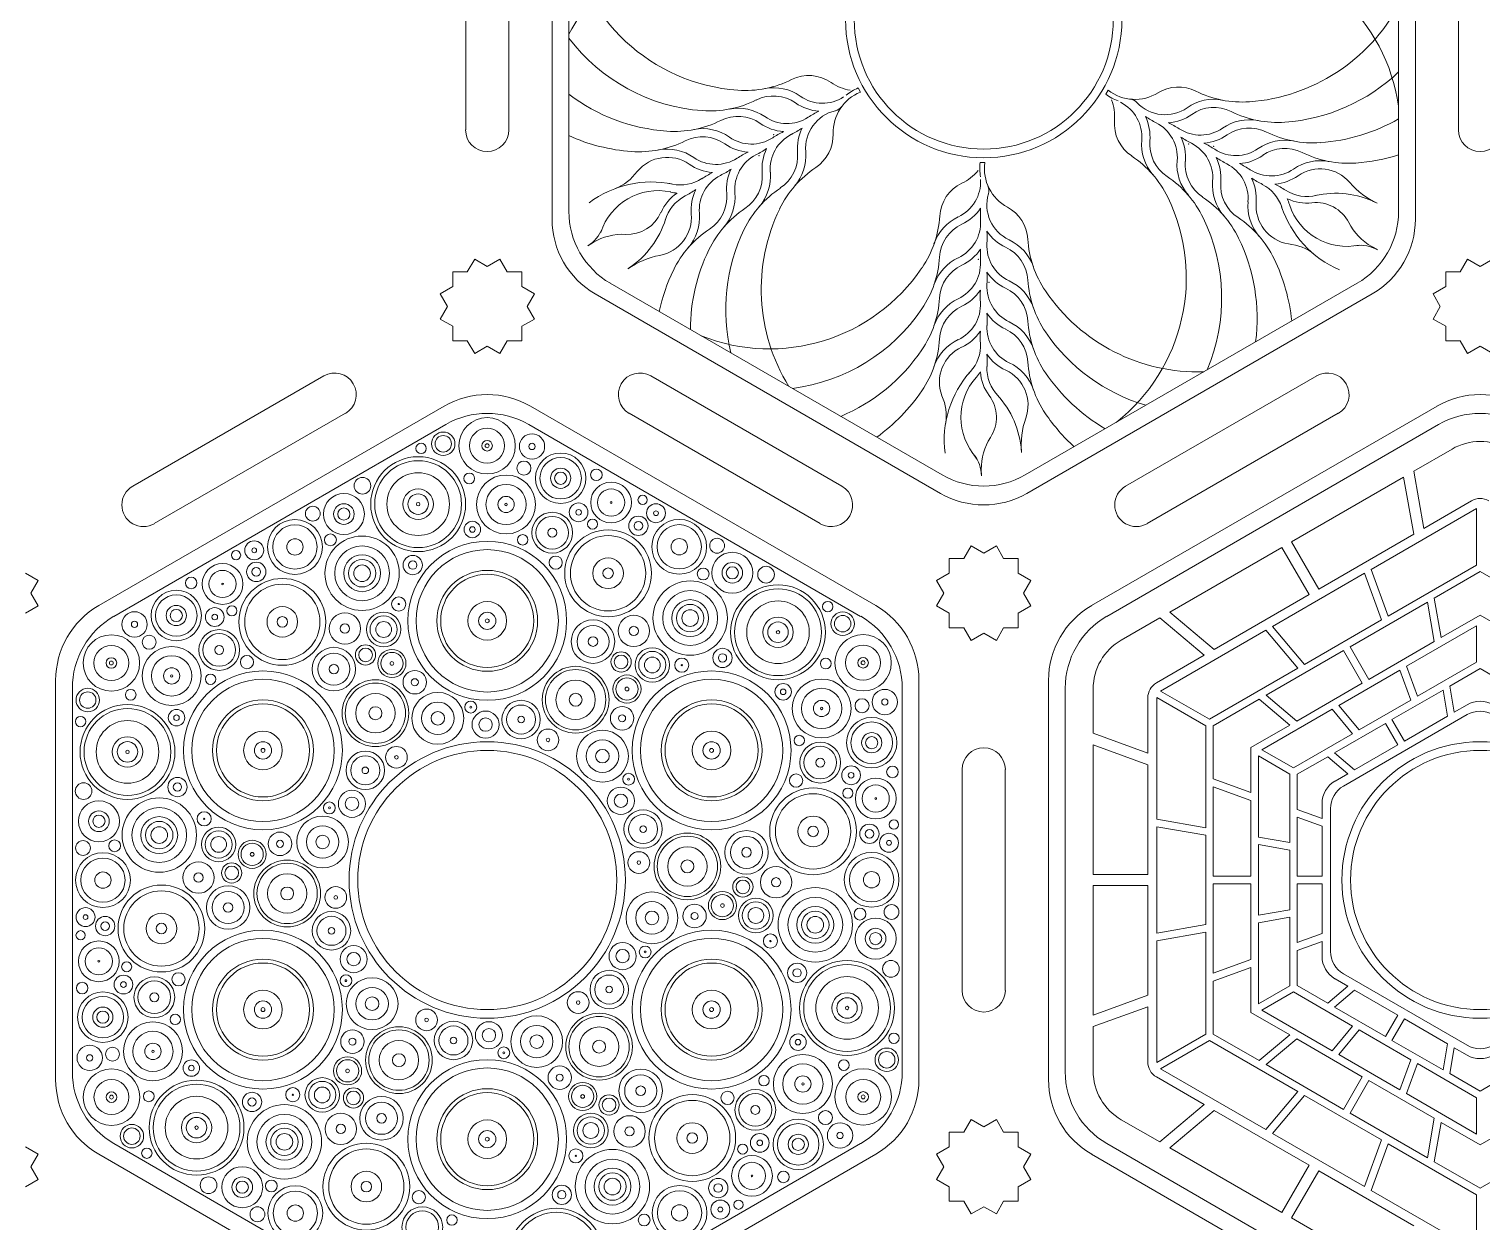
# Model space of a CAD drawing. Header units: millimetres. Extents: x -13 to 887, y 0 to 600.
# Drawn here: x 97.8 to 224, y 295 to 398.6 of the extents above; entities that cross this region are included whole.
import ezdxf

# ---------------------------------------------------------------- set-up
doc = ezdxf.new("R2010")
doc.units = ezdxf.units.MM
for name, color, linetype, lineweight, true_color in [('Cut_First', 1, 'Continuous', 20, 0xff0000), ('Cut_Second', 1, 'Continuous', 20, 0xff0000), ('Vector Engrave', 5, 'Continuous', 0, 0x0000ff)]:
    doc.layers.add(name, color=color, linetype=linetype, lineweight=lineweight, true_color=true_color)

msp = doc.modelspace()

# ---------------------------------------------------------------- linework, layer by layer
at = {"layer": 'Cut_First'}
for p, q in [((143.25, 416.71), (143.25, 382.07)), ((218.25, 382.07), (218.25, 416.71)), ((147, 375.57), (177, 358.25)), ((184.5, 358.25), (214.5, 375.57)), ((133.88, 365.83), (103.88, 348.51)), ((171.38, 348.51), (141.38, 365.83)), ((220.13, 365.83), (190.12, 348.51)), ((100.12, 342.02), (100.12, 307.37)), ((175.12, 307.37), (175.12, 342.02)), ((186.38, 342.02), (186.38, 307.37)), ((103.88, 300.88), (133.88, 283.56)), ((141.38, 283.56), (171.38, 300.88)), ((190.12, 300.88), (220.13, 283.56))]:
    msp.add_line(p, q, dxfattribs=at)
for centre in [(180.75, 399.39), (137.62, 324.69), (223.87, 324.69)]:
    msp.add_circle(centre, 11.25, dxfattribs=at)
for centre, start, end in [((150.75, 382.07), 180, 240), ((210.75, 382.07), 300, 0), ((137.62, 359.34), 60, 120), ((223.87, 359.34), 60, 120), ((180.75, 364.75), 240, 300), ((107.63, 342.02), 120, 180), ((167.62, 342.02), 0, 60), ((193.88, 342.02), 120, 180), ((107.63, 307.37), 180, 240), ((167.62, 307.37), 300, 0), ((193.88, 307.37), 180, 240)]:
    msp.add_arc(centre, 7.5, start, end, dxfattribs=at)
at = {"layer": 'Cut_Second'}
for p, q in [((135.75, 389.81), (135.75, 408.97)), ((139.5, 408.97), (139.5, 389.81)), ((222, 389.81), (222, 408.97)), ((135.89, 377.49), (134.63, 377.49)), ((134.63, 377.49), (134.63, 376.22)), ((136.53, 378.59), (135.89, 377.49)), ((137.62, 377.96), (136.53, 378.59)), ((138.72, 378.59), (137.62, 377.96)), ((139.36, 377.49), (138.72, 378.59)), ((140.63, 377.49), (139.36, 377.49)), ((140.63, 376.22), (140.63, 377.49)), ((222.14, 377.49), (220.88, 377.49)), ((220.88, 377.49), (220.88, 376.22)), ((222.78, 378.59), (222.14, 377.49)), ((223.87, 377.96), (222.78, 378.59)), ((224.97, 378.59), (223.87, 377.96)), ((134.63, 376.22), (133.53, 375.59)), ((141.72, 375.59), (140.63, 376.22)), ((220.88, 376.22), (219.78, 375.59)), ((133.53, 375.59), (134.16, 374.49)), ((141.09, 374.49), (141.72, 375.59)), ((219.78, 375.59), (220.41, 374.49)), ((134.16, 374.49), (133.53, 373.39)), ((141.72, 373.39), (141.09, 374.49)), ((220.41, 374.49), (219.78, 373.39)), ((133.53, 373.39), (134.63, 372.76)), ((134.63, 372.76), (134.63, 371.49)), ((140.63, 372.76), (141.72, 373.39)), ((140.63, 371.49), (140.63, 372.76)), ((219.78, 373.39), (220.88, 372.76)), ((220.88, 372.76), (220.88, 371.49)), ((134.63, 371.49), (135.89, 371.49)), ((135.89, 371.49), (136.53, 370.39)), ((138.72, 370.39), (139.36, 371.49)), ((139.36, 371.49), (140.63, 371.49)), ((220.88, 371.49), (222.14, 371.49)), ((222.14, 371.49), (222.78, 370.39)), ((136.53, 370.39), (137.62, 371.03)), ((137.62, 371.03), (138.72, 370.39)), ((222.78, 370.39), (223.87, 371.03)), ((223.87, 371.03), (224.97, 370.39)), ((106.82, 358.87), (123.43, 368.46)), ((151.82, 368.46), (168.43, 358.87)), ((193.07, 358.87), (209.68, 368.46)), ((125.3, 365.21), (108.7, 355.63)), ((166.55, 355.63), (149.95, 365.21)), ((211.55, 365.21), (194.95, 355.63)), ((179.65, 353.69), (179.02, 352.59)), ((180.75, 353.06), (179.65, 353.69)), ((181.85, 353.69), (180.75, 353.06)), ((182.48, 352.59), (181.85, 353.69)), ((179.02, 352.59), (177.75, 352.59)), ((177.75, 352.59), (177.75, 351.32)), ((183.75, 352.59), (182.48, 352.59)), ((183.75, 351.32), (183.75, 352.59)), ((98.6, 350.69), (97.5, 351.32)), ((177.75, 351.32), (176.65, 350.69)), ((184.85, 350.69), (183.75, 351.32)), ((97.96, 349.59), (98.6, 350.69)), ((176.65, 350.69), (177.29, 349.59)), ((184.21, 349.59), (184.85, 350.69)), ((97.5, 347.86), (98.6, 348.49)), ((98.6, 348.49), (97.96, 349.59)), ((177.29, 349.59), (176.65, 348.49)), ((176.65, 348.49), (177.75, 347.86)), ((183.75, 347.86), (184.85, 348.49)), ((184.85, 348.49), (184.21, 349.59)), ((177.75, 347.86), (177.75, 346.59)), ((183.75, 346.59), (183.75, 347.86)), ((177.75, 346.59), (179.02, 346.59)), ((179.02, 346.59), (179.65, 345.49)), ((179.65, 345.49), (180.75, 346.13)), ((180.75, 346.13), (181.85, 345.49)), ((181.85, 345.49), (182.48, 346.59)), ((182.48, 346.59), (183.75, 346.59)), ((178.88, 315.11), (178.88, 334.28)), ((182.62, 334.28), (182.62, 315.11)), ((179.65, 303.89), (179.02, 302.8)), ((180.75, 303.26), (179.65, 303.89)), ((181.85, 303.89), (180.75, 303.26)), ((182.48, 302.8), (181.85, 303.89)), ((179.02, 302.8), (177.75, 302.8)), ((177.75, 302.8), (177.75, 301.53)), ((183.75, 302.8), (182.48, 302.8)), ((183.75, 301.53), (183.75, 302.8)), ((98.6, 300.89), (97.5, 301.53)), ((97.96, 299.8), (98.6, 300.89)), ((177.75, 301.53), (176.65, 300.89)), ((176.65, 300.89), (177.29, 299.8)), ((184.85, 300.89), (183.75, 301.53)), ((184.21, 299.8), (184.85, 300.89)), ((98.6, 298.7), (97.96, 299.8)), ((177.29, 299.8), (176.65, 298.7)), ((184.85, 298.7), (184.21, 299.8)), ((97.5, 298.06), (98.6, 298.7)), ((176.65, 298.7), (177.75, 298.06)), ((177.75, 298.06), (177.75, 296.8)), ((183.75, 298.06), (184.85, 298.7)), ((183.75, 296.8), (183.75, 298.06)), ((177.75, 296.8), (179.02, 296.8)), ((179.02, 296.8), (179.65, 295.7)), ((181.85, 295.7), (182.48, 296.8)), ((182.48, 296.8), (183.75, 296.8)), ((179.65, 295.7), (180.75, 296.33)), ((180.75, 296.33), (181.85, 295.7))]:
    msp.add_line(p, q, dxfattribs=at)
for centre, start, end in [((137.62, 389.81), 180, 0), ((223.87, 389.81), 180, 0), ((124.36, 366.83), 300, 120), ((150.89, 366.83), 60, 240), ((210.61, 366.83), 300, 120), ((107.76, 357.25), 120, 300), ((167.49, 357.25), 240, 60), ((194.01, 357.25), 120, 300), ((180.75, 334.28), 0, 180), ((180.75, 315.11), 180, 0)]:
    msp.add_arc(centre, 1.88, start, end, dxfattribs=at)
at = {"layer": 'Vector Engrave'}
for p, q in [((144.71, 382.74), (144.71, 416.04)), ((144.71, 382.74), (144.71, 416.04)), ((216.79, 416.04), (216.79, 382.74)), ((216.79, 416.04), (216.79, 382.74)), ((170.04, 393.1), (169.84, 393.45)), ((191.55, 393.26), (191.35, 392.91)), ((180.84, 386.97), (180.44, 386.98)), ((146.82, 380.04), (146.35, 379.76)), ((214.47, 379.68), (214.95, 379.42)), ((177.15, 359.86), (148.31, 376.5)), ((177.15, 359.86), (148.31, 376.5)), ((213.19, 376.5), (184.35, 359.86)), ((213.19, 376.5), (184.35, 359.86)), ((105.19, 347.58), (134.02, 364.23)), ((141.23, 364.23), (170.06, 347.58)), ((191.44, 347.58), (220.27, 364.23)), ((221.44, 362.1), (218.1, 360.17)), ((180.54, 360.33), (180.55, 359.79)), ((218.97, 355.21), (218.1, 360.17)), ((217.23, 359.67), (207.48, 354.04)), ((218.1, 354.71), (217.23, 359.67)), ((223.12, 357.61), (218.97, 355.21)), ((223.55, 356.93), (214.41, 351.65)), ((223.55, 352.03), (223.55, 356.93)), ((218.1, 354.71), (209.85, 349.94)), ((206.66, 353.57), (196.91, 347.94)), ((209.03, 349.47), (206.66, 353.57)), ((209.85, 349.94), (207.48, 354.04)), ((213.84, 351.32), (205.83, 346.7)), ((215.31, 347.27), (213.84, 351.32)), ((215.88, 347.6), (214.41, 351.65)), ((223.55, 352.03), (215.88, 347.6)), ((223.87, 351.46), (219.89, 349.16)), ((227.86, 349.16), (223.87, 351.46)), ((209.03, 349.47), (200.77, 344.7)), ((219.29, 348.82), (212.57, 344.93)), ((219.89, 345.39), (219.29, 348.82)), ((220.5, 345.74), (219.89, 349.16)), ((196.04, 347.44), (192.7, 345.51)), ((199.9, 344.2), (196.04, 347.44)), ((200.77, 344.7), (196.91, 347.94)), ((215.31, 347.27), (208.61, 343.4)), ((223.87, 347.69), (220.5, 345.74)), ((227.25, 345.74), (223.87, 347.69)), ((205.26, 346.37), (196.12, 341.09)), ((208.03, 343.07), (205.26, 346.37)), ((208.61, 343.4), (205.83, 346.7)), ((223.56, 346.76), (217.47, 343.24)), ((223.56, 343.61), (223.56, 346.76)), ((212, 344.61), (205.28, 340.73)), ((213.63, 341.78), (212, 344.61)), ((214.2, 342.11), (212.57, 344.93)), ((219.89, 345.39), (214.2, 342.11)), ((199.9, 344.2), (195.75, 341.8)), ((223.56, 343.61), (218.42, 340.64)), ((208.03, 343.07), (200.37, 338.64)), ((216.9, 342.91), (211.59, 339.84)), ((217.85, 340.31), (216.9, 342.91)), ((218.42, 340.64), (217.47, 343.24)), ((223.87, 343.04), (221.23, 341.51)), ((223.87, 343.04), (226.52, 341.51)), ((101.59, 308.05), (101.59, 341.34)), ((173.66, 341.34), (173.66, 308.05)), ((187.84, 308.05), (187.84, 341.34)), ((190.26, 341.29), (190.26, 337.43)), ((200.37, 338.64), (196.12, 341.09)), ((213.63, 341.78), (207.94, 338.49)), ((220.65, 341.17), (216.21, 338.62)), ((221.04, 338.92), (220.65, 341.17)), ((221.63, 339.26), (221.23, 341.51)), ((195, 340.5), (195, 335.71)), ((195.8, 340.53), (195.8, 329.98)), ((200.04, 338.08), (195.8, 340.53)), ((204.68, 340.38), (200.69, 338.08)), ((207.34, 338.14), (204.68, 340.38)), ((211.02, 339.52), (204.92, 336)), ((207.94, 338.49), (205.28, 340.73)), ((212.8, 337.39), (211.02, 339.52)), ((213.37, 337.72), (211.59, 339.84)), ((217.85, 340.31), (213.37, 337.72)), ((222.75, 339.9), (221.63, 339.26)), ((215.65, 338.29), (211.22, 335.73)), ((222.75, 339.05), (212.01, 332.84)), ((216.73, 336.43), (215.65, 338.29)), ((217.29, 336.75), (216.21, 338.62)), ((221.04, 338.92), (217.29, 336.75)), ((195, 335.71), (190.26, 337.43)), ((200.04, 338.08), (200.04, 329.23)), ((200.69, 338.08), (200.69, 333.48)), ((207.34, 338.14), (203.96, 336.19)), ((212.8, 337.39), (207.65, 334.42)), ((190.26, 336.43), (190.26, 325.17)), ((195, 334.7), (190.26, 336.43)), ((203.96, 336.19), (203.96, 332.29)), ((207.65, 334.42), (204.92, 336)), ((212.97, 334.26), (211.22, 335.73)), ((216.73, 336.43), (212.97, 334.26)), ((195, 334.7), (195, 325.17)), ((204.61, 335.46), (204.61, 328.42)), ((207.34, 333.88), (204.61, 335.46)), ((207.99, 333.87), (210.63, 335.39)), ((212.38, 333.92), (210.63, 335.39)), ((203.96, 332.29), (200.69, 333.48)), ((207.34, 333.88), (207.34, 327.94)), ((207.99, 333.87), (207.99, 330.82)), ((212.38, 333.92), (211.27, 333.27)), ((200.69, 332.78), (200.69, 325.02)), ((203.96, 331.6), (200.69, 332.78)), ((203.96, 331.6), (203.96, 325.02)), ((210.14, 330.03), (207.99, 330.82)), ((210.14, 331.33), (210.14, 330.03)), ((210.88, 330.9), (210.88, 318.49)), ((200.04, 329.23), (195.8, 329.98)), ((207.99, 330.14), (207.99, 325.02)), ((210.14, 329.35), (207.99, 330.14)), ((195.8, 329.31), (195.8, 320.07)), ((200.04, 328.57), (195.8, 329.31)), ((200.04, 328.57), (200.04, 320.82)), ((207.34, 327.94), (204.61, 328.42)), ((210.14, 329.35), (210.14, 325.02)), ((204.61, 327.76), (204.61, 321.63)), ((207.34, 327.28), (204.61, 327.76)), ((207.34, 327.28), (207.34, 322.11)), ((195, 325.17), (190.26, 325.17)), ((203.96, 325.02), (200.69, 325.02)), ((200.69, 324.37), (200.69, 316.6)), ((203.96, 324.37), (200.69, 324.37)), ((203.96, 324.37), (203.96, 317.79)), ((210.14, 325.02), (207.99, 325.02)), ((207.99, 324.37), (207.99, 319.25)), ((210.14, 324.37), (207.99, 324.37)), ((210.14, 324.37), (210.14, 320.04)), ((190.26, 324.22), (190.26, 312.96)), ((195, 324.22), (190.26, 324.22)), ((195, 324.22), (195, 314.69)), ((207.34, 322.11), (204.61, 321.63)), ((200.04, 320.82), (195.8, 320.07)), ((207.34, 321.45), (204.61, 320.97)), ((204.61, 320.97), (204.61, 313.93)), ((207.34, 321.45), (207.34, 315.51)), ((200.04, 320.16), (195.8, 319.41)), ((195.8, 319.41), (195.8, 308.86)), ((200.04, 320.16), (200.04, 311.31)), ((210.14, 320.04), (207.99, 319.25)), ((210.14, 319.36), (207.99, 318.57)), ((210.14, 319.36), (210.14, 318.06)), ((207.99, 315.52), (207.99, 318.57)), ((203.96, 317.79), (200.69, 316.6)), ((203.96, 317.1), (200.69, 315.91)), ((203.96, 317.1), (203.96, 313.2)), ((200.69, 315.91), (200.69, 311.31)), ((211.27, 316.12), (212.38, 315.47)), ((212.01, 316.55), (222.75, 310.34)), ((195, 314.69), (190.26, 312.96)), ((207.34, 315.51), (204.61, 313.93)), ((207.65, 314.97), (204.92, 313.39)), ((207.65, 314.97), (212.8, 312)), ((207.99, 315.52), (210.63, 314)), ((212.38, 315.47), (210.63, 314)), ((212.97, 315.13), (211.22, 313.66)), ((212.97, 315.13), (216.73, 312.96)), ((195, 313.68), (190.26, 311.96)), ((195, 313.68), (195, 308.89)), ((203.96, 313.2), (207.34, 311.25)), ((204.92, 313.39), (211.02, 309.87)), ((211.22, 313.66), (215.65, 311.1)), ((190.26, 311.96), (190.26, 308.1)), ((212.8, 312), (211.02, 309.87)), ((216.73, 312.96), (215.65, 311.1)), ((217.29, 312.64), (216.21, 310.77)), ((217.29, 312.64), (221.04, 310.47)), ((200.04, 311.31), (195.8, 308.86)), ((200.37, 310.75), (196.12, 308.3)), ((200.37, 310.75), (208.03, 306.32)), ((200.69, 311.31), (204.68, 309.01)), ((207.34, 311.25), (204.68, 309.01)), ((207.94, 310.9), (205.28, 308.66)), ((207.94, 310.9), (213.63, 307.61)), ((213.37, 311.67), (211.59, 309.55)), ((213.37, 311.67), (217.85, 309.08)), ((216.21, 310.77), (220.65, 308.21)), ((211.59, 309.55), (216.9, 306.48)), ((221.04, 310.47), (220.65, 308.21)), ((221.63, 310.13), (221.23, 307.88)), ((221.63, 310.13), (222.75, 309.48)), ((196.12, 308.3), (205.26, 303.02)), ((205.28, 308.66), (212, 304.78)), ((217.85, 309.08), (216.9, 306.48)), ((218.42, 308.75), (217.47, 306.15)), ((218.42, 308.75), (223.56, 305.78)), ((195.75, 307.59), (199.9, 305.19)), ((213.63, 307.61), (212, 304.78)), ((214.2, 307.28), (212.57, 304.46)), ((214.2, 307.28), (219.89, 304)), ((223.87, 306.35), (221.23, 307.88)), ((223.87, 306.35), (226.52, 307.88)), ((208.03, 306.32), (205.26, 303.02)), ((208.61, 305.99), (205.83, 302.69)), ((208.61, 305.99), (215.31, 302.12)), ((217.47, 306.15), (223.56, 302.63)), ((223.56, 305.78), (223.56, 302.63)), ((199.9, 305.19), (196.04, 301.95)), ((200.77, 304.69), (196.91, 301.45)), ((200.77, 304.69), (209.03, 299.92)), ((212.57, 304.46), (219.29, 300.57)), ((192.7, 303.88), (196.04, 301.95)), ((219.89, 304), (219.29, 300.57)), ((220.5, 303.65), (219.89, 300.23)), ((220.5, 303.65), (223.87, 301.7)), ((223.87, 301.7), (227.25, 303.65)), ((134.02, 285.16), (105.19, 301.81)), ((170.06, 301.81), (141.23, 285.16)), ((220.27, 285.16), (191.44, 301.81)), ((205.83, 302.69), (213.84, 298.07)), ((215.31, 302.12), (213.84, 298.07)), ((215.88, 301.79), (214.41, 297.74)), ((215.88, 301.79), (223.55, 297.36)), ((196.91, 301.45), (206.66, 295.82)), ((209.03, 299.92), (206.66, 295.82)), ((209.85, 299.45), (207.48, 295.35)), ((209.85, 299.45), (218.1, 294.68)), ((219.89, 300.23), (223.87, 297.93)), ((223.87, 297.93), (227.86, 300.23)), ((214.41, 297.74), (223.55, 292.46)), ((223.55, 297.36), (223.55, 292.46)), ((207.48, 295.35), (217.23, 289.72))]:
    msp.add_line(p, q, dxfattribs=at)
for centre, radius in [((180.75, 399.39), 12), ((180.75, 399.39), 12), ((137.61, 362.39), 2.45), ((133.8, 362.56), 1.02), ((137.61, 362.39), 1.52), ((131.87, 362.16), 0.45), ((133.8, 362.56), 0.713), ((137.61, 362.39), 0.461), ((137.61, 362.39), 0.169), ((141.51, 362.33), 1.1), ((141.51, 362.33), 0.274), ((131.62, 357.32), 4.12), ((131.62, 357.32), 3.77), ((140.81, 360.45), 0.609), ((144, 359.57), 2.19), ((144, 359.57), 1.8), ((131.62, 357.32), 2.72), ((136.06, 359.55), 0.467), ((139.26, 357.29), 2.56), ((144, 359.57), 0.877), ((144, 359.57), 0.53), ((147.1, 359.86), 0.501), ((126.78, 358.92), 0.726), ((131.62, 357.32), 1.32), ((139.26, 357.29), 1.75), ((148.38, 357.46), 1.77), ((148.38, 357.46), 1.18), ((125.17, 356.46), 1.78), ((125.17, 356.46), 0.894), ((131.62, 357.32), 0.89), ((131.62, 357.32), 0.15), ((139.26, 357.29), 0.707), ((139.26, 357.29), 0.103), ((145.56, 356.61), 0.814), ((148.38, 357.46), 0.0766), ((151.12, 357.69), 0.403), ((152.28, 356.53), 0.822), ((120.92, 353.6), 2.38), ((122.47, 356.49), 0.645), ((125.17, 356.46), 0.528), ((143.27, 354.84), 1.77), ((143.27, 354.84), 1.42), ((145.56, 356.61), 0.247), ((146.77, 355.59), 0.436), ((150.75, 355.44), 0.839), ((154.3, 353.62), 2.38), ((152.28, 356.53), 0.209), ((120.92, 353.6), 1.92), ((124, 354.22), 0.514), ((136.33, 355.12), 0.714), ((136.33, 355.12), 0.241), ((140.7, 354.22), 0.453), ((143.27, 354.84), 0.384), ((148.12, 351.32), 3.77), ((150.75, 355.44), 0.375), ((154.3, 353.62), 1.92), ((117.38, 353.31), 0.822), ((117.38, 353.31), 0.209), ((120.92, 353.6), 0.709), ((126.75, 351.32), 3.23), ((126.75, 351.32), 2.38), ((137.62, 347.19), 6.9), ((148.12, 351.32), 3.27), ((154.3, 353.62), 0.709), ((157.59, 353.71), 0.645), ((114.63, 350.39), 1.77), ((115.8, 352.89), 0.403), ((117.56, 351.44), 0.839), ((126.75, 351.32), 1.6), ((126.75, 351.32), 1.19), ((131.15, 352.03), 0.837), ((131.15, 352.03), 0.36), ((137.62, 347.19), 6.18), ((143.57, 352.24), 0.573), ((148.12, 351.32), 1.33), ((158.91, 351.36), 1.78), ((158.91, 351.36), 0.894), ((111.9, 350.48), 0.501), ((114.63, 350.39), 1.18), ((119.82, 347.1), 3.77), ((117.56, 351.44), 0.375), ((126.75, 351.32), 0.722), ((137.62, 347.19), 4.38), ((137.62, 347.19), 4.04), ((148.12, 351.32), 0.458), ((156.38, 351.26), 0.514), ((158.91, 351.36), 0.528), ((161.84, 351.2), 0.726), ((110.61, 347.65), 2.19), ((114.63, 350.39), 0.0766), ((119.82, 347.1), 3.27), ((155.25, 347.43), 3.23), ((155.25, 347.43), 2.38), ((162.88, 346.2), 4.12), ((162.88, 346.2), 3.77), ((110.61, 347.65), 1.8), ((110.61, 347.65), 0.877), ((115.44, 348.06), 0.436), ((119.82, 347.1), 1.33), ((129.93, 348.65), 0.614), ((129.93, 348.65), 0.0555), ((137.62, 347.19), 1.68), ((155.25, 347.43), 1.6), ((155.25, 347.43), 1.19), ((162.88, 346.2), 2.72), ((167.2, 348.42), 0.45), ((106.98, 346.88), 1.1), ((106.98, 346.88), 0.274), ((110.61, 347.65), 0.53), ((113.95, 347.52), 0.814), ((113.95, 347.52), 0.247), ((119.82, 347.1), 0.458), ((125.26, 346.52), 1.36), ((128.62, 346.44), 1.5), ((128.62, 346.44), 1.18), ((128.62, 346.44), 0.685), ((137.62, 347.19), 0.75), ((137.62, 347.19), 0.168), ((146.81, 345.39), 1.89), ((150.35, 346.31), 1.36), ((155.25, 347.43), 0.722), ((162.88, 346.2), 1.32), ((162.88, 346.2), 0.89), ((168.5, 346.94), 1.02), ((168.5, 346.94), 0.713), ((104.97, 343.53), 2.45), ((108.25, 345.33), 0.609), ((114.34, 344.66), 1.77), ((114.34, 344.66), 1.42), ((125.26, 346.52), 0.404), ((146.81, 345.39), 1.39), ((150.35, 346.31), 0.404), ((162.88, 346.2), 0.15), ((170.27, 343.55), 2.45), ((104.97, 343.53), 1.52), ((110.21, 342.41), 2.56), ((114.34, 344.66), 0.384), ((124.3, 343), 1.89), ((127.05, 344.23), 0.878), ((127.05, 344.23), 0.597), ((129.34, 343.49), 1.22), ((146.81, 345.39), 0.416), ((151.96, 343.36), 1.5), ((158.06, 343.97), 0.837), ((170.27, 343.55), 1.52), ((104.97, 343.53), 0.461), ((104.97, 343.53), 0.169), ((110.21, 342.41), 1.75), ((116.75, 343.61), 0.573), ((124.3, 343), 1.39), ((124.3, 343), 0.416), ((129.34, 343.49), 0.964), ((129.34, 343.49), 0.161), ((149.25, 343.62), 0.878), ((149.25, 343.62), 0.597), ((151.96, 343.36), 1.18), ((151.96, 343.36), 0.685), ((154.52, 343.34), 0.614), ((154.52, 343.34), 0.0555), ((158.06, 343.97), 0.36), ((167.03, 343.48), 0.467), ((170.27, 343.55), 0.461), ((170.27, 343.55), 0.169), ((110.21, 342.41), 0.707), ((110.21, 342.41), 0.103), ((118.14, 335.94), 6.9), ((118.14, 335.94), 6.18), ((113.59, 342.12), 0.453), ((127.91, 339.17), 2.9), ((131.33, 341.86), 1.02), ((131.33, 341.86), 0.306), ((145.3, 340.34), 2.9), ((145.3, 340.34), 2.62), ((145.3, 340.34), 1.71), ((149.76, 341.27), 1.22), ((149.76, 341.27), 0.964), ((157.11, 335.94), 6.9), ((157.11, 335.94), 6.18), ((166.67, 339.58), 2.56), ((102.92, 340.31), 1.02), ((102.92, 340.31), 0.713), ((106.65, 340.77), 0.467), ((127.91, 339.17), 2.62), ((127.91, 339.17), 1.71), ((133.33, 338.73), 2.25), ((145.3, 340.34), 0.562), ((149.76, 341.27), 0.161), ((163.33, 341.03), 0.714), ((163.33, 341.03), 0.241), ((166.67, 339.58), 1.75), ((172.16, 340.14), 1.1), ((106.37, 335.81), 4.12), ((106.37, 335.81), 3.77), ((118.14, 335.94), 4.38), ((118.14, 335.94), 4.04), ((127.91, 339.17), 0.562), ((133.33, 338.73), 1.41), ((136.19, 339.7), 0.513), ((136.19, 339.7), 0.0828), ((140.56, 338.62), 1.67), ((140.56, 338.62), 1.26), ((149.34, 338.73), 1.02), ((157.11, 335.94), 4.38), ((157.11, 335.94), 4.04), ((166.67, 339.58), 0.707), ((166.67, 339.58), 0.103), ((170.18, 339.82), 0.609), ((172.16, 340.14), 0.274), ((102.3, 338.44), 0.45), ((106.37, 335.81), 2.72), ((110.63, 338.78), 0.714), ((110.63, 338.78), 0.241), ((133.33, 338.73), 0.591), ((137.48, 338.18), 1.18), ((137.48, 338.18), 0.583), ((140.56, 338.62), 0.286), ((149.34, 338.73), 0.306), ((171.02, 336.61), 2.19), ((171.02, 336.61), 1.8), ((106.37, 335.81), 1.32), ((118.14, 335.94), 1.68), ((142.9, 336.85), 0.942), ((142.9, 336.85), 0.158), ((147.63, 335.44), 2.25), ((157.11, 335.94), 1.68), ((164.73, 336.8), 0.453), ((171.02, 336.61), 0.877), ((171.02, 336.61), 0.53), ((106.37, 335.81), 0.89), ((106.37, 335.81), 0.15), ((118.14, 335.94), 0.75), ((118.14, 335.94), 0.168), ((127.03, 334.21), 1.67), ((137.62, 324.69), 12), ((129.73, 335.34), 0.942), ((147.63, 335.44), 1.41), ((147.63, 335.44), 0.591), ((157.11, 335.94), 0.75), ((157.11, 335.94), 0.168), ((166.55, 334.88), 1.77), ((166.55, 334.88), 1.42), ((223.87, 324.69), 12), ((127.03, 334.21), 1.26), ((127.03, 334.21), 0.286), ((129.73, 335.34), 0.158), ((166.55, 334.88), 0.384), ((169.23, 333.78), 0.814), ((172.82, 334.07), 0.501), ((110.71, 332.76), 0.837), ((149.9, 333.44), 0.513), ((149.9, 333.44), 0.0828), ((164.45, 333.32), 0.573), ((169.23, 333.78), 0.247), ((171.37, 331.76), 1.77), ((102.56, 332.41), 0.726), ((110.71, 332.76), 0.36), ((125.87, 331.31), 1.18), ((149.23, 331.57), 1.18), ((149.23, 331.57), 0.583), ((165.93, 328.91), 3.77), ((165.93, 328.91), 3.27), ((168.95, 332.23), 0.436), ((171.37, 331.76), 1.18), ((103.89, 329.79), 1.78), ((103.89, 329.79), 0.894), ((109.13, 328.59), 3.23), ((109.13, 328.59), 2.38), ((123.91, 330.95), 0.513), ((123.91, 330.95), 0.0828), ((125.87, 331.31), 0.583), ((151.16, 329.11), 1.67), ((171.37, 331.76), 0.0766), ((103.89, 329.79), 0.528), ((109.13, 328.59), 1.6), ((109.13, 328.59), 1.19), ((113.03, 330), 0.614), ((113.03, 330), 0.0555), ((123.32, 327.99), 2.25), ((151.16, 329.11), 1.26), ((165.93, 328.91), 1.33), ((170.82, 328.7), 0.839), ((172.95, 329.5), 0.403), ((105.25, 327.66), 0.514), ((109.13, 328.59), 0.722), ((114.29, 327.78), 1.5), ((114.29, 327.78), 1.18), ((114.29, 327.78), 0.685), ((119.62, 327.83), 1.02), ((123.32, 327.99), 1.41), ((123.32, 327.99), 0.591), ((151.16, 329.11), 0.286), ((155.01, 325.87), 2.9), ((155.01, 325.87), 2.62), ((160.14, 327.09), 1.89), ((160.14, 327.09), 1.39), ((165.93, 328.91), 0.458), ((170.82, 328.7), 0.375), ((172.52, 327.92), 0.822), ((104.24, 324.68), 2.38), ((102.51, 327.47), 0.645), ((117.2, 326.92), 1.22), ((117.2, 326.92), 0.964), ((117.2, 326.92), 0.161), ((119.62, 327.83), 0.306), ((150.79, 326.2), 0.942), ((155.01, 325.87), 1.71), ((160.14, 327.09), 0.416), ((171.01, 324.71), 2.38), ((172.52, 327.92), 0.209), ((104.24, 324.68), 1.92), ((112.54, 324.9), 1.36), ((115.42, 325.3), 0.878), ((115.42, 325.3), 0.597), ((120.24, 323.52), 2.9), ((120.24, 323.52), 2.62), ((150.79, 326.2), 0.158), ((155.01, 325.87), 0.562), ((162.71, 324.49), 1.36), ((171.01, 324.71), 1.92), ((104.24, 324.68), 0.709), ((112.54, 324.9), 0.404), ((120.24, 323.52), 1.71), ((159.83, 324.09), 0.878), ((159.83, 324.09), 0.597), ((162.71, 324.49), 0.404), ((171.01, 324.71), 0.709), ((109.32, 320.48), 3.77), ((109.32, 320.48), 3.27), ((115.11, 322.3), 1.89), ((115.11, 322.3), 1.39), ((120.24, 323.52), 0.562), ((124.46, 323.18), 0.942), ((124.46, 323.18), 0.158), ((151.93, 321.4), 2.25), ((158.05, 322.47), 1.22), ((158.05, 322.47), 0.964), ((160.96, 321.61), 1.5), ((166.12, 320.8), 3.23), ((166.12, 320.8), 2.38), ((102.73, 321.47), 0.822), ((115.11, 322.3), 0.416), ((124.09, 320.28), 1.67), ((151.93, 321.4), 1.41), ((151.93, 321.4), 0.591), ((155.63, 321.56), 1.02), ((155.63, 321.56), 0.306), ((158.05, 322.47), 0.161), ((160.96, 321.61), 1.18), ((160.96, 321.61), 0.685), ((166.12, 320.8), 1.6), ((166.12, 320.8), 1.19), ((170, 321.73), 0.514), ((172.74, 321.91), 0.645), ((102.73, 321.47), 0.209), ((104.43, 320.69), 0.839), ((104.43, 320.69), 0.375), ((109.32, 320.48), 1.33), ((109.32, 320.48), 0.458), ((124.09, 320.28), 1.26), ((166.12, 320.8), 0.722), ((171.36, 319.6), 1.78), ((102.3, 319.89), 0.403), ((103.88, 317.63), 1.77), ((118.14, 313.44), 6.9), ((118.14, 313.44), 6.18), ((124.09, 320.28), 0.286), ((157.11, 313.44), 6.9), ((157.11, 313.44), 6.18), ((162.22, 319.39), 0.614), ((162.22, 319.39), 0.0555), ((171.36, 319.6), 0.894), ((171.36, 319.6), 0.528), ((103.88, 317.63), 1.18), ((126.02, 317.82), 1.18), ((126.02, 317.82), 0.583), ((149.38, 318.08), 1.18), ((149.38, 318.08), 0.583), ((151.34, 318.44), 0.513), ((151.34, 318.44), 0.0828), ((103.88, 317.63), 0.0766), ((106.3, 317.16), 0.436), ((118.14, 313.44), 4.38), ((118.14, 313.44), 4.04), ((148.22, 315.18), 1.67), ((157.11, 313.44), 4.38), ((157.11, 313.44), 4.04), ((164.54, 316.63), 0.837), ((164.54, 316.63), 0.36), ((168.88, 313.58), 4.12), ((168.88, 313.58), 3.77), ((172.69, 316.98), 0.726), ((102.43, 315.31), 0.501), ((106.02, 315.61), 0.814), ((106.02, 315.61), 0.247), ((108.7, 314.51), 1.77), ((108.7, 314.51), 1.42), ((110.8, 316.07), 0.573), ((125.35, 315.95), 0.513), ((125.35, 315.95), 0.0828), ((127.62, 313.95), 2.25), ((148.22, 315.18), 1.26), ((168.88, 313.58), 2.72), ((104.23, 312.78), 2.19), ((104.23, 312.78), 1.8), ((108.7, 314.51), 0.384), ((118.14, 313.44), 1.68), ((127.62, 313.95), 1.41), ((127.62, 313.95), 0.591), ((145.52, 314.05), 0.942), ((148.22, 315.18), 0.286), ((157.11, 313.44), 1.68), ((168.88, 313.58), 1.32), ((168.88, 313.58), 0.89), ((104.23, 312.78), 0.877), ((104.23, 312.78), 0.53), ((110.52, 312.59), 0.453), ((118.14, 313.44), 0.75), ((118.14, 313.44), 0.168), ((132.35, 312.54), 0.942), ((147.34, 310.22), 2.9), ((145.52, 314.05), 0.158), ((157.11, 313.44), 0.75), ((157.11, 313.44), 0.168), ((168.88, 313.58), 0.15), ((108.58, 309.81), 2.56), ((129.95, 309.05), 2.9), ((132.35, 312.54), 0.158), ((134.69, 310.76), 1.67), ((134.69, 310.76), 1.26), ((137.77, 311.21), 1.18), ((137.77, 311.21), 0.583), ((141.92, 310.66), 2.25), ((141.92, 310.66), 1.41), ((147.34, 310.22), 2.62), ((147.34, 310.22), 1.71), ((108.58, 309.81), 1.75), ((108.58, 309.81), 0.707), ((125.91, 310.66), 1.02), ((125.91, 310.66), 0.306), ((129.95, 309.05), 2.62), ((129.95, 309.05), 1.71), ((134.69, 310.76), 0.286), ((141.92, 310.66), 0.591), ((147.34, 310.22), 0.562), ((164.62, 310.61), 0.714), ((164.62, 310.61), 0.241), ((172.95, 310.95), 0.45), ((103.09, 309.25), 1.1), ((103.09, 309.25), 0.274), ((105.07, 309.57), 0.609), ((108.58, 309.81), 0.103), ((125.49, 308.12), 1.22), ((129.95, 309.05), 0.562), ((139.06, 309.69), 0.513), ((139.06, 309.69), 0.0828), ((165.04, 306.98), 2.56), ((172.33, 309.08), 1.02), ((172.33, 309.08), 0.713), ((104.98, 305.84), 2.45), ((111.92, 308.36), 0.714), ((111.92, 308.36), 0.241), ((125.49, 308.12), 0.964), ((125.49, 308.12), 0.161), ((137.62, 302.19), 6.9), ((137.62, 302.19), 6.18), ((143.92, 307.53), 1.02), ((150.95, 306.39), 1.89), ((165.04, 306.98), 1.75), ((170.28, 305.86), 2.45), ((168.6, 308.62), 0.467), ((104.98, 305.84), 1.52), ((112.37, 303.19), 4.12), ((112.37, 303.19), 3.77), ((123.29, 306.03), 1.5), ((123.29, 306.03), 1.18), ((123.29, 306.03), 0.685), ((143.92, 307.53), 0.306), ((145.91, 305.9), 1.22), ((145.91, 305.9), 0.964), ((150.95, 306.39), 1.39), ((150.95, 306.39), 0.416), ((161.66, 307.27), 0.453), ((165.04, 306.98), 0.707), ((165.04, 306.98), 0.103), ((170.28, 305.86), 1.52), ((104.98, 305.84), 0.461), ((104.98, 305.84), 0.169), ((108.22, 305.91), 0.467), ((112.37, 303.19), 2.72), ((117.19, 305.42), 0.837), ((117.19, 305.42), 0.36), ((120.73, 306.05), 0.614), ((120.73, 306.05), 0.0555), ((126, 305.77), 0.878), ((126, 305.77), 0.597), ((128.44, 304), 1.89), ((137.62, 302.19), 4.38), ((137.62, 302.19), 4.04), ((145.91, 305.9), 0.161), ((148.2, 305.16), 0.878), ((148.2, 305.16), 0.597), ((155.43, 302.29), 3.77), ((155.43, 302.29), 3.27), ((158.5, 305.77), 0.573), ((160.91, 304.73), 1.77), ((160.91, 304.73), 1.42), ((170.28, 305.86), 0.461), ((170.28, 305.86), 0.169), ((112.37, 303.19), 1.32), ((120, 301.96), 3.23), ((120, 301.96), 2.38), ((124.9, 303.08), 1.36), ((128.44, 304), 1.39), ((128.44, 304), 0.416), ((146.62, 302.94), 1.5), ((149.99, 302.87), 1.36), ((160.91, 304.73), 0.384), ((167, 304.06), 0.609), ((106.75, 302.45), 1.02), ((106.75, 302.45), 0.713), ((112.37, 303.19), 0.89), ((112.37, 303.19), 0.15), ((120, 301.96), 1.6), ((120, 301.96), 1.19), ((124.9, 303.08), 0.404), ((137.62, 302.19), 1.68), ((137.62, 302.19), 0.75), ((146.62, 302.94), 1.18), ((146.62, 302.94), 0.685), ((149.99, 302.87), 0.404), ((155.43, 302.29), 1.33), ((164.64, 301.74), 2.19), ((164.64, 301.74), 1.8), ((168.27, 302.51), 1.1), ((120, 301.96), 0.722), ((127.12, 298.07), 3.77), ((137.62, 302.19), 0.168), ((155.43, 302.29), 0.458), ((159.81, 301.33), 0.436), ((161.3, 301.87), 0.814), ((161.3, 301.87), 0.247), ((164.64, 301.74), 0.877), ((164.64, 301.74), 0.53), ((168.27, 302.51), 0.274), ((108.05, 300.97), 0.45), ((127.12, 298.07), 3.27), ((145.32, 300.74), 0.614), ((148.5, 298.07), 3.23), ((145.32, 300.74), 0.0555), ((148.5, 298.07), 2.38), ((160.62, 299), 1.77), ((116.34, 298.02), 1.78), ((127.12, 298.07), 1.33), ((148.5, 298.07), 1.6), ((148.5, 298.07), 1.19), ((160.62, 299), 1.18), ((163.35, 298.91), 0.501), ((113.41, 298.19), 0.726), ((116.34, 298.02), 0.894), ((116.34, 298.02), 0.528), ((118.87, 298.13), 0.514), ((120.95, 295.77), 2.38), ((127.12, 298.07), 0.458), ((144.1, 297.36), 0.837), ((148.5, 298.07), 0.722), ((154.33, 295.79), 2.38), ((157.69, 297.95), 0.839), ((157.69, 297.95), 0.375), ((160.62, 299), 0.0766), ((120.95, 295.77), 1.92), ((131.68, 297.15), 0.573), ((144.1, 297.36), 0.36), ((154.33, 295.79), 1.92), ((157.87, 296.08), 0.822), ((159.45, 296.5), 0.403), ((117.66, 295.67), 0.645), ((120.95, 295.77), 0.709), ((131.98, 294.55), 1.77), ((131.98, 294.55), 1.42), ((134.55, 295.17), 0.453), ((143.62, 292.07), 4.12), ((143.62, 292.07), 3.77), ((151.25, 295.17), 0.514), ((154.33, 295.79), 0.709), ((157.87, 296.08), 0.209)]:
    msp.add_circle(centre, radius, dxfattribs=at)
for centre, radius, start, end in [((160.54, 409.21), 16, 188.2789, 265.8832), ((158.81, 390.57), 16, 94.1168, 151.8027), ((200.96, 389.57), 16, 8.2789, 85.8832), ((202.69, 408.21), 16, 274.1168, 331.8027), ((157.46, 407.44), 16, 217.1522, 265.8832), ((160.04, 402.23), 9, 265.8832, 296.5356), ((165.57, 391.16), 3.37, 55.2218, 116.5356), ((169.82, 397.28), 4.08, 235.2218, 260.5509), ((205.77, 406.44), 16, 274.1168, 313.5336), ((154.38, 405.66), 16, 232.808, 265.8832), ((162.49, 389.39), 3.37, 55.2218, 116.5356), ((162.49, 389.39), 4.08, 55.2218, 100.786), ((166.74, 395.5), 3.37, 235.2218, 303.1378), ((171.47, 389.58), 3.8, 112.1403, 181.7778), ((171.47, 389.58), 4.2, 112.7867, 129.6331), ((193.89, 396.26), 4.2, 232.7867, 249.6331), ((193.89, 396.26), 3.8, 232.1403, 301.7778), ((197.66, 390.16), 3.37, 63.4644, 121.7778), ((203.19, 401.23), 9, 243.4644, 274.1168), ((156.96, 400.46), 9, 265.8832, 296.5356), ((159.41, 387.61), 4.08, 55.2218, 100.786), ((166.74, 395.5), 4.08, 235.2218, 265.6964), ((168.65, 388.2), 3.37, 103.5415, 184.7782), ((170.69, 382.95), 9.5, 116.6572, 123.1378), ((167.62, 392.45), 1, 283.5415, 323.2963), ((188.04, 390.98), 4.08, 355.2218, 20.5509), ((191.12, 389.2), 3.37, 355.2218, 63.1378), ((193.33, 391.49), 1, 43.5415, 83.2963), ((196.5, 394.5), 3.37, 223.5415, 304.7782), ((200.74, 388.39), 4.08, 79.214, 124.7782), ((200.74, 388.39), 3.37, 63.4644, 124.7782), ((206.27, 399.46), 9, 243.4644, 274.1168), ((153.88, 398.68), 9, 265.8832, 296.5356), ((159.41, 387.61), 3.37, 55.2218, 116.5356), ((163.66, 393.73), 4.08, 235.2218, 265.6964), ((163.66, 393.73), 3.37, 235.2218, 303.1378), ((195.47, 390.36), 3.37, 175.2218, 236.5356), ((191.12, 389.2), 4.08, 355.2218, 25.6964), ((200.02, 398.9), 9.5, 236.6572, 243.1378), ((194.2, 387.42), 3.37, 355.2218, 63.1378), ((196.5, 394.5), 4.08, 274.3036, 304.7782), ((192.54, 381.95), 9.5, 56.8622, 63.3428), ((203.82, 386.61), 4.08, 79.214, 124.7782), ((208.85, 404.66), 16, 274.1168, 299.7512), ((151.3, 403.89), 16, 245.673, 265.8832), ((150.8, 396.91), 9, 265.8832, 296.5356), ((156.33, 385.84), 3.37, 55.2218, 116.5356), ((156.33, 385.84), 4.08, 55.2218, 100.786), ((160.58, 391.95), 3.37, 235.2218, 303.1378), ((165.57, 386.42), 3.37, 116.8622, 184.7782), ((167.61, 381.17), 9.5, 116.6572, 123.1378), ((159.75, 397.9), 9.5, 296.8622, 303.3428), ((168.65, 388.2), 4.08, 154.3036, 184.7782), ((164.3, 389.36), 3.37, 303.4644, 1.7778), ((198.54, 388.58), 4.08, 175.2218, 220.786), ((198.54, 388.58), 3.37, 175.2218, 236.5356), ((199.58, 392.73), 3.37, 236.8622, 304.7782), ((194.2, 387.42), 4.08, 355.2218, 25.6964), ((203.09, 397.12), 9.5, 236.6572, 243.1378), ((199.58, 392.73), 4.08, 274.3036, 304.7782), ((203.82, 386.61), 3.37, 63.4644, 124.7782), ((206.91, 384.84), 4.08, 79.214, 124.7782), ((209.35, 397.68), 9, 243.4644, 274.1168), ((153.25, 384.06), 4.08, 55.2218, 100.786), ((160.58, 391.95), 4.08, 235.2218, 265.6964), ((162.49, 384.64), 3.37, 116.8622, 184.7782), ((164.53, 379.4), 9.5, 116.6572, 123.1378), ((156.67, 396.12), 9.5, 296.8622, 303.3428), ((165.57, 386.42), 4.08, 154.3036, 184.7782), ((161.22, 387.58), 3.37, 303.4644, 4.7782), ((161.22, 387.58), 4.08, 319.214, 4.7782), ((188.64, 380.03), 9, 25.8832, 56.5356), ((197.28, 385.64), 3.37, 355.2218, 63.1378), ((195.62, 380.17), 9.5, 56.8622, 63.3428), ((202.66, 390.95), 3.37, 236.8622, 304.7782), ((202.66, 390.95), 4.08, 274.3036, 304.7782), ((206.91, 384.84), 3.37, 63.4644, 124.7782), ((212.43, 395.91), 9, 243.4644, 274.1168), ((211.93, 402.89), 16, 274.1168, 287.6794), ((153.25, 384.06), 3.37, 55.2218, 140.5356), ((157.49, 390.18), 4.08, 235.2218, 265.6964), ((157.49, 390.18), 3.37, 235.2218, 303.1378), ((153.6, 394.34), 9.5, 296.8622, 303.3428), ((162.49, 384.64), 4.08, 154.3036, 184.7782), ((171.12, 379.03), 9, 123.4644, 154.1168), ((177.11, 388.87), 4.08, 295.2218, 320.5509), ((184.61, 386.45), 4.2, 172.7867, 189.6331), ((184.61, 386.45), 3.8, 172.1403, 241.7778), ((201.62, 386.8), 4.08, 175.2218, 220.786), ((201.62, 386.8), 3.37, 175.2218, 236.5356), ((197.28, 385.64), 4.08, 355.2218, 25.6964), ((206.17, 395.34), 9.5, 236.6572, 243.1378), ((200.35, 383.85), 3.37, 355.2218, 63.1378), ((198.7, 378.4), 9.5, 56.8622, 63.3428), ((205.74, 389.18), 3.37, 236.8622, 304.7782), ((209.99, 383.06), 4.08, 79.214, 124.7782), ((209.99, 383.06), 3.37, 40.4644, 124.7782), ((151.89, 376.29), 9, 78.2345, 127.0237), ((147.34, 388.47), 4, 290.4716, 325.4863), ((152.46, 379.31), 5.93, 77.8952, 80.7231), ((154.41, 388.4), 3.37, 257.8952, 303.1378), ((159.41, 382.85), 3.37, 116.8622, 184.7782), ((161.45, 377.62), 9.5, 116.6572, 123.1378), ((158.15, 385.8), 3.37, 303.4644, 4.7782), ((158.15, 385.8), 4.08, 319.214, 4.7782), ((180.29, 382.13), 3.37, 115.2218, 176.5356), ((177.11, 385.31), 3.37, 295.2218, 3.1378), ((180.2, 384.55), 1, 343.5415, 23.2963), ((191.72, 378.25), 9, 25.8832, 56.5356), ((204.7, 385.01), 4.08, 175.2218, 220.786), ((204.7, 385.01), 3.37, 175.2218, 236.5356), ((200.35, 383.85), 4.08, 355.2218, 25.6964), ((209.25, 393.56), 9.5, 236.6572, 243.1378), ((203.43, 382.07), 3.37, 17.8952, 63.1378), ((205.74, 389.18), 4.08, 274.3036, 304.7782), ((201.78, 376.62), 9.5, 56.8622, 63.3428), ((217.88, 389.79), 7, 220.4644, 245.173), ((152.46, 379.31), 5.23, 77.8952, 162.1729), ((156.34, 381.07), 3.95, 124.3063, 156.4403), ((156.34, 381.07), 3.37, 116.8622, 164.9341), ((154.41, 388.4), 4.08, 257.8952, 265.6964), ((150.52, 392.56), 9.5, 296.8622, 303.3428), ((159.41, 382.85), 4.08, 154.3036, 184.7782), ((155.07, 384.01), 3.37, 303.4644, 4.7782), ((155.07, 384.01), 4.08, 319.214, 4.7782), ((168.05, 377.25), 9, 123.4644, 154.1168), ((184.39, 383.31), 3.37, 163.5415, 244.7782), ((182.35, 376.98), 16, 308.2789, 25.8832), ((194.8, 376.47), 9, 25.8832, 56.5356), ((208.82, 387.4), 3.37, 236.8622, 284.9341), ((203.43, 382.07), 4.08, 17.8952, 25.6964), ((208.82, 387.4), 3.95, 244.3063, 276.4403), ((211.31, 376.31), 8, 64.0313, 102.655), ((151.92, 382.74), 7.21, 180, 240), ((151.92, 382.74), 7.21, 180, 240), ((149.79, 383.93), 3.19, 266.9891, 336.4403), ((151.99, 382.23), 3.37, 280.4644, 4.7782), ((151.99, 382.23), 4.08, 319.214, 4.7782), ((164.97, 375.47), 9, 123.4644, 154.1168), ((177.42, 375.98), 16, 154.1168, 211.8027), ((177.11, 385.31), 4.08, 295.2218, 325.6964), ((189.96, 382.46), 9.5, 176.6572, 183.1378), ((181.21, 380.13), 3.37, 3.4644, 61.7778), ((207.78, 383.23), 4.08, 175.2218, 220.786), ((207.78, 383.23), 3.37, 175.2218, 260.5356), ((215.18, 385.95), 9, 198.2345, 247.0237), ((212.28, 384.93), 5.93, 197.8952, 200.7231), ((212.28, 384.93), 5.23, 197.8952, 282.1729), ((209.62, 380.31), 3.19, 26.9891, 96.4403), ((209.58, 382.74), 7.21, 300, 0), ((209.58, 382.74), 7.21, 300, 360), ((144.81, 382.33), 3, 300.9548, 338.4342), ((145.48, 384.46), 8, 304.0313, 342.655), ((161.89, 373.69), 9, 123.4644, 154.1168), ((174.34, 374.2), 16, 154.1168, 193.5336), ((167.94, 382.88), 9, 325.8832, 356.5356), ((180.28, 378.57), 4.08, 115.2218, 160.786), ((180.28, 378.57), 3.37, 115.2218, 176.5356), ((177.11, 381.76), 3.37, 295.2218, 3.1378), ((185.42, 375.2), 16, 337.1522, 25.8832), ((197.88, 374.69), 9, 25.8832, 56.5356), ((216.9, 384.05), 5, 207.2095, 240.9548), ((149.39, 375.75), 5, 87.2095, 120.9548), ((184.39, 379.76), 3.37, 176.8622, 244.7782), ((184.39, 383.31), 4.08, 214.3036, 244.7782), ((171.54, 380.46), 9.5, 356.8622, 3.3428), ((181.22, 376.57), 4.08, 19.214, 64.7782), ((193.56, 380.88), 9, 183.4644, 214.1168), ((188.5, 373.42), 16, 352.808, 25.8832), ((206.91, 375.92), 4, 50.4716, 85.4863), ((153.88, 372.03), 7, 100.4644, 125.173), ((171.27, 372.42), 16, 154.1168, 179.7512), ((167.93, 379.32), 9, 325.8832, 356.5356), ((180.28, 375.02), 4.08, 115.2218, 160.786), ((177.11, 381.76), 4.08, 295.2218, 325.6964), ((189.96, 378.9), 9.5, 176.6572, 183.1378), ((181.22, 376.57), 3.37, 3.4644, 64.7782), ((213.49, 376.79), 3, 60.9548, 98.4342), ((168.19, 370.64), 16, 154.1168, 167.6794), ((162.14, 386.8), 16, 248.2789, 325.8832), ((180.28, 375.02), 3.37, 115.2218, 176.5356), ((177.1, 378.2), 3.37, 295.2218, 3.1378), ((184.39, 379.76), 4.08, 214.3036, 244.7782), ((171.54, 376.9), 9.5, 356.8622, 3.3428), ((191.58, 371.64), 16, 5.673, 25.8832), ((184.4, 376.2), 3.37, 176.8622, 244.7782), ((181.22, 373.02), 4.08, 19.214, 64.7782), ((193.57, 377.32), 9, 183.4644, 214.1168), ((167.93, 375.76), 9, 325.8832, 356.5356), ((180.28, 371.46), 4.08, 115.2218, 160.786), ((177.1, 378.2), 4.08, 295.2218, 325.6964), ((189.95, 375.35), 9.5, 176.6572, 183.1378), ((181.22, 373.02), 3.37, 3.4644, 64.7782), ((199.36, 384.8), 16, 214.1168, 271.8027), ((162.14, 383.25), 16, 277.1522, 325.8832), ((180.28, 371.46), 3.37, 115.2218, 176.5356), ((177.1, 374.64), 3.37, 295.2218, 3.1378), ((184.4, 376.2), 4.08, 214.3036, 244.7782), ((171.55, 373.35), 9.5, 356.8622, 3.3428), ((177.1, 374.64), 4.08, 295.2218, 325.6964), ((189.95, 371.79), 9.5, 176.6572, 183.1378), ((184.4, 372.64), 3.37, 176.8622, 244.7782), ((181.22, 369.46), 3.37, 3.4644, 64.7782), ((181.22, 369.46), 4.08, 19.214, 64.7782), ((193.57, 373.76), 9, 183.4644, 214.1168), ((167.93, 372.21), 9, 325.8832, 356.5356), ((180.27, 367.91), 4.08, 115.2218, 160.786), ((177.1, 371.09), 3.37, 317.8952, 3.1378), ((199.36, 381.25), 16, 214.1168, 253.5336), ((162.13, 379.69), 16, 292.808, 325.8832), ((180.27, 367.91), 3.37, 115.2218, 200.5356), ((184.4, 372.64), 4.08, 214.3036, 244.7782), ((171.55, 369.79), 9.5, 356.8622, 3.3428), ((186.32, 362.85), 9, 138.2345, 187.0237), ((184, 364.85), 5.93, 137.8952, 140.7231), ((177.1, 371.09), 4.08, 317.8952, 325.6964), ((184.4, 369.09), 3.95, 184.3063, 216.4403), ((184.4, 369.09), 3.37, 176.8622, 224.9341), ((181.23, 365.91), 3.37, 340.4644, 64.7782), ((181.23, 365.91), 4.08, 19.214, 64.7782), ((193.57, 370.21), 9, 183.4644, 214.1168), ((199.37, 377.69), 16, 214.1168, 239.7512), ((184, 364.85), 5.23, 137.8952, 222.1729), ((162.13, 376.14), 16, 305.673, 325.8832), ((173.5, 365), 4, 350.4716, 25.4863), ((178.66, 364.85), 3.19, 326.9891, 36.4403), ((176.04, 361.38), 8, 4.0313, 42.655), ((137.62, 357.99), 7.21, 60, 120), ((191, 362.44), 7, 160.4644, 185.173), ((199.37, 374.14), 16, 214.1168, 227.6794), ((223.87, 357.99), 7.21, 60, 120), ((185.54, 360.41), 5, 147.2095, 180.9548), ((223.87, 357.88), 4.88, 60, 120), ((177.55, 359.74), 3, 0.9548, 38.4342), ((180.75, 366.1), 7.21, 240, 300), ((180.75, 366.1), 7.21, 240, 300), ((223.87, 356.31), 1.5, 60, 120), ((108.79, 341.34), 7.21, 120, 180), ((166.46, 341.34), 7.21, 0, 60), ((195.04, 341.34), 7.21, 120, 180), ((195.14, 341.29), 4.88, 120, 180), ((196.5, 340.5), 1.5, 120, 180), ((223.87, 337.96), 2.25, 60, 120), ((223.87, 337.1), 2.25, 60, 120), ((212.39, 331.33), 2.25, 120, 180), ((213.13, 330.9), 2.25, 120, 180), ((212.39, 318.06), 2.25, 180, 240), ((213.13, 318.49), 2.25, 180, 240), ((223.87, 312.29), 2.25, 240, 300), ((223.87, 311.43), 2.25, 240, 300), ((108.79, 308.05), 7.21, 180, 240), ((166.46, 308.05), 7.21, 300, 0), ((195.04, 308.05), 7.21, 180, 240), ((195.14, 308.1), 4.88, 180, 240), ((196.5, 308.89), 1.5, 180, 240)]:
    msp.add_arc(centre, radius, start, end, dxfattribs=at)
for p in [(162.49, 389.39), (161.22, 387.58), (198.54, 388.58), (200.74, 388.39), (180.28, 378.57), (181.22, 376.57)]:
    msp.add_point(p, dxfattribs=at)

doc.saveas('drawing.dxf')
